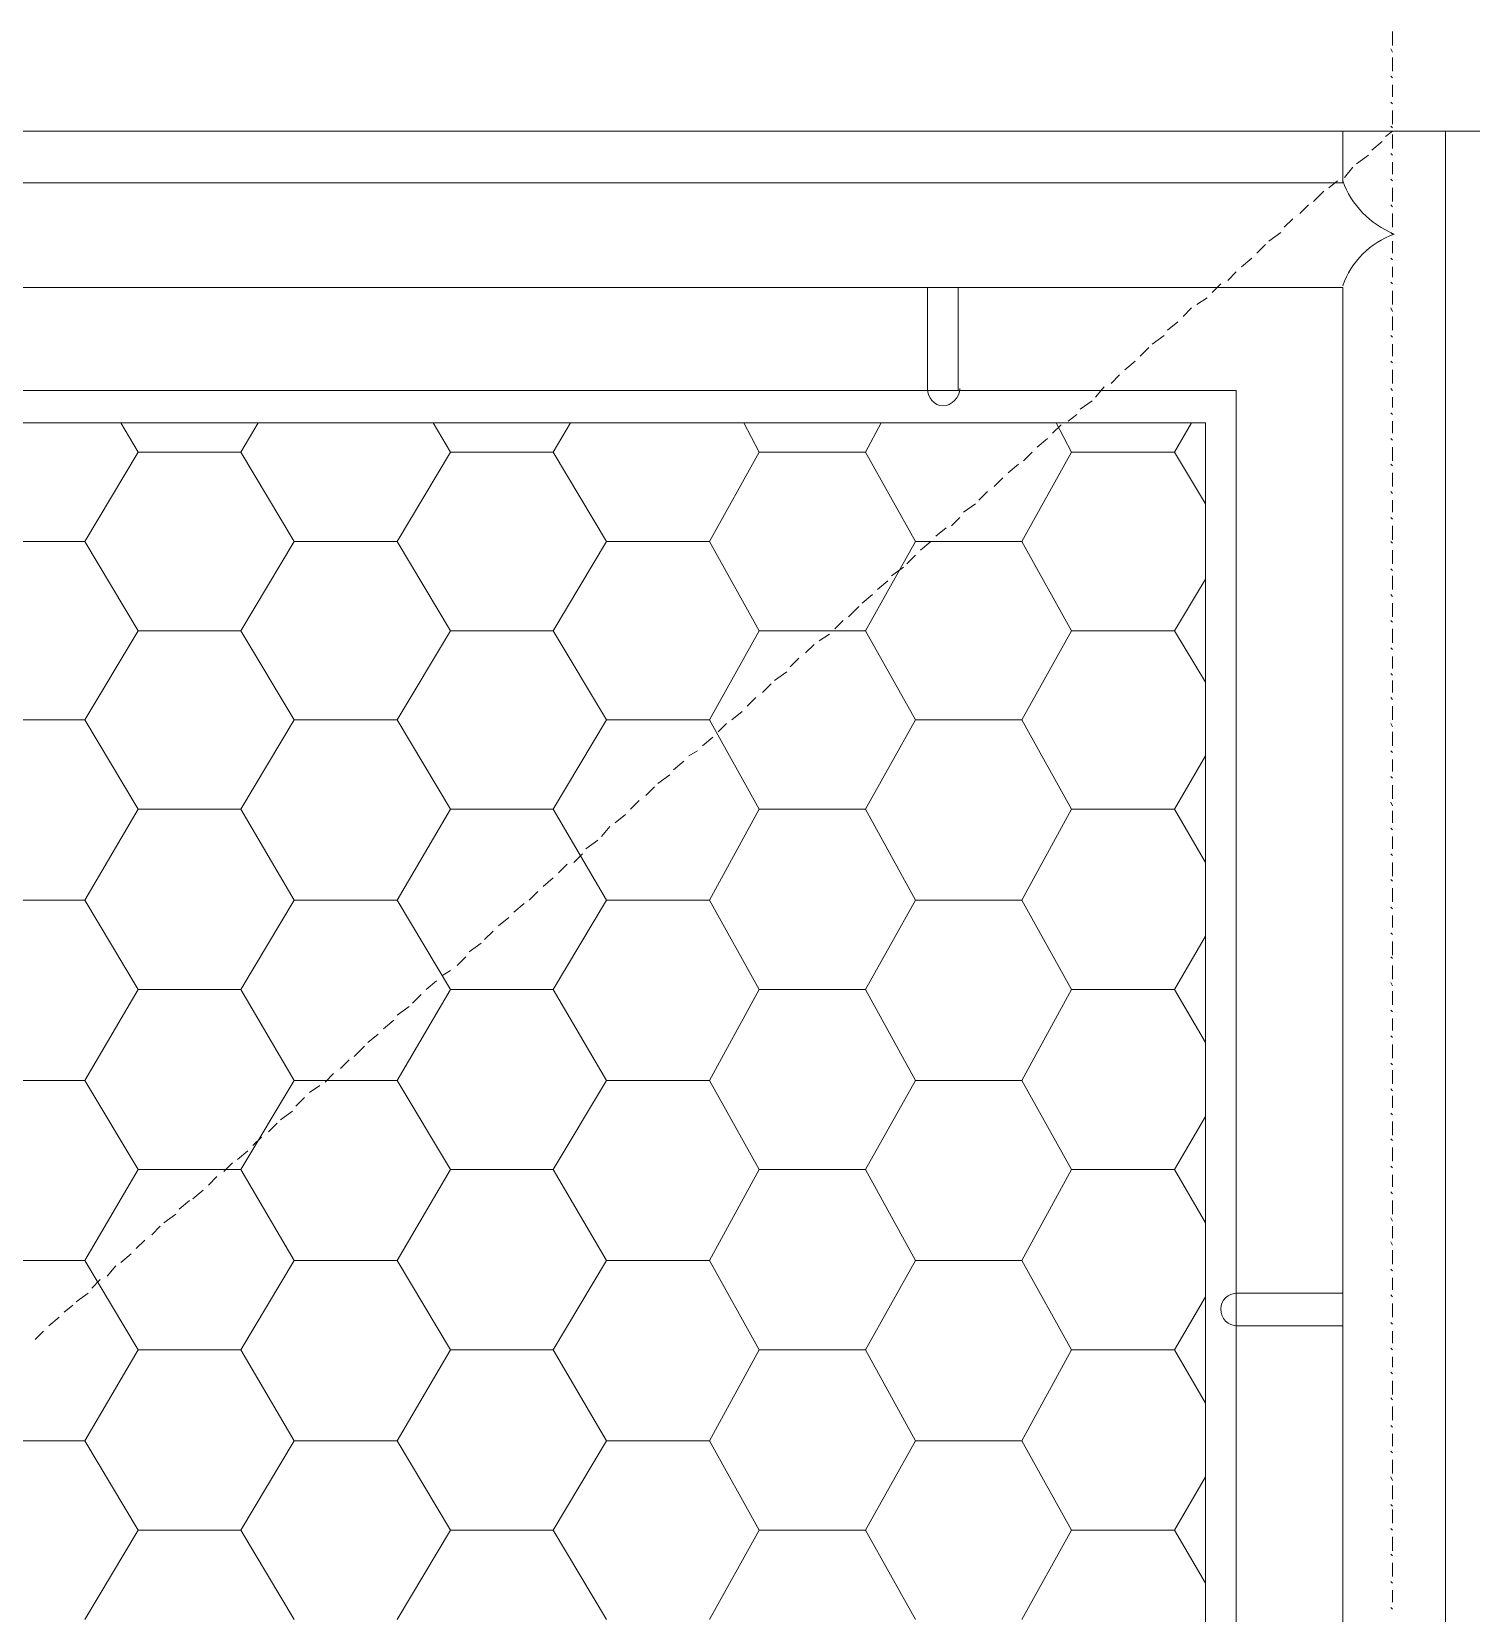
# Model space of a CAD drawing. Header units: millimetres. Extents: x 2928 to 3112, y 1220 to 1280.
# Drawn here: x 3056.762 to 3058.15, y 1266.627 to 1268.151 of the extents above; entities that cross this region are included whole.
import ezdxf

# ---------------------------------------------------------------- set-up
doc = ezdxf.new("R2010")
doc.units = ezdxf.units.MM

msp = doc.modelspace()

# ---------------------------------------------------------------- linework, layer by layer
at = {"color": 252, "linetype": 'Continuous', "lineweight": 13, "true_color": 0x989898}
for points in [[(3058.07383, 1268.13813), (3058.07383, 1268.15136), (3058.07383, 1268.15136)], [(3058.07383, 1268.13151), (3058.07218, 1268.13482), (3058.07218, 1268.13482)], [(3058.07383, 1268.11332), (3058.07383, 1268.12655), (3058.07383, 1268.12655)], [(3058.07383, 1268.1067), (3058.07218, 1268.10836), (3058.07218, 1268.10836)], [(3058.07383, 1268.08851), (3058.07383, 1268.10009), (3058.07383, 1268.10009)], [(3058.07383, 1268.08189), (3058.07218, 1268.08355), (3058.07218, 1268.08355)], [(3058.07383, 1268.06205), (3058.07383, 1268.07528), (3058.07383, 1268.07528)], [(3058.07383, 1268.05874), (3058.07218, 1268.06039), (3058.07218, 1268.06039)], [(3058.07383, 1268.03889), (3058.07383, 1268.05212), (3058.07383, 1268.05212)], [(3058.07383, 1268.03227), (3058.07218, 1268.03393), (3058.07218, 1268.03393)], [(3058.07383, 1268.01408), (3058.07383, 1268.02566), (3058.07383, 1268.02566)], [(3058.07383, 1268.00746), (3058.07218, 1268.00912), (3058.07218, 1268.00912)], [(3058.07383, 1267.98762), (3058.07383, 1268.00085), (3058.07383, 1268.00085)], [(3058.07383, 1267.98265), (3058.07218, 1267.98431), (3058.07218, 1267.98431)], [(3058.07383, 1267.96281), (3058.07383, 1267.97604), (3058.07383, 1267.97604)], [(3058.07383, 1267.95619), (3058.07218, 1267.95784), (3058.07218, 1267.95784)], [(3058.07383, 1267.938), (3058.07383, 1267.94957), (3058.07383, 1267.94957)], [(3058.07383, 1267.93138), (3058.07218, 1267.93303), (3058.07218, 1267.93303)], [(3058.07383, 1267.91484), (3058.07383, 1267.92476), (3058.07383, 1267.92476)], [(3058.07383, 1267.90822), (3058.07218, 1267.90988), (3058.07218, 1267.90988)], [(3058.07383, 1267.88838), (3058.07383, 1267.90161), (3058.07383, 1267.90161)], [(3058.07383, 1267.88176), (3058.07218, 1267.88507), (3058.07218, 1267.88507)], [(3058.07383, 1267.86357), (3058.07383, 1267.8768), (3058.07383, 1267.8768)], [(3058.07383, 1267.85695), (3058.07218, 1267.85861), (3058.07218, 1267.85861)], [(3058.07383, 1267.83876), (3058.07383, 1267.85034), (3058.07383, 1267.85034)], [(3058.07383, 1267.83214), (3058.07218, 1267.8338), (3058.07218, 1267.8338)], [(3058.07383, 1267.81229), (3058.07383, 1267.82553), (3058.07383, 1267.82553)], [(3058.07383, 1267.80568), (3058.07218, 1267.80733), (3058.07218, 1267.80733)], [(3058.07383, 1267.78914), (3058.07383, 1267.79906), (3058.07383, 1267.79906)], [(3058.07383, 1267.78252), (3058.07218, 1267.78418), (3058.07218, 1267.78418)], [(3058.07383, 1267.76433), (3058.07383, 1267.77591), (3058.07383, 1267.77591)], [(3058.07383, 1267.75771), (3058.07218, 1267.75937), (3058.07218, 1267.75937)], [(3058.07383, 1267.73786), (3058.07383, 1267.7511), (3058.07383, 1267.7511)], [(3058.07383, 1267.7329), (3058.07218, 1267.73456), (3058.07218, 1267.73456)], [(3058.07383, 1267.71305), (3058.07383, 1267.72629), (3058.07383, 1267.72629)], [(3058.07383, 1267.70644), (3058.07218, 1267.70809), (3058.07218, 1267.70809)], [(3058.07383, 1267.68824), (3058.07383, 1267.69982), (3058.07383, 1267.69982)], [(3058.07383, 1267.68163), (3058.07218, 1267.68328), (3058.07218, 1267.68328)], [(3058.07383, 1267.66178), (3058.07383, 1267.67501), (3058.07383, 1267.67501)], [(3058.07383, 1267.65847), (3058.07218, 1267.66013), (3058.07218, 1267.66013)], [(3058.07383, 1267.63862), (3058.07383, 1267.65186), (3058.07383, 1267.65186)], [(3058.07383, 1267.63201), (3058.07218, 1267.63366), (3058.07218, 1267.63366)], [(3058.07383, 1267.61381), (3058.07383, 1267.62705), (3058.07383, 1267.62705)], [(3058.07383, 1267.6072), (3058.07218, 1267.60885), (3058.07218, 1267.60885)], [(3058.07383, 1267.58735), (3058.07383, 1267.60058), (3058.07383, 1267.60058)], [(3058.07383, 1267.58239), (3058.07218, 1267.58404), (3058.07218, 1267.58404)], [(3058.07383, 1267.56254), (3058.07383, 1267.57577), (3058.07383, 1267.57577)], [(3058.07383, 1267.55593), (3058.07218, 1267.55758), (3058.07218, 1267.55758)], [(3058.07383, 1267.53773), (3058.07383, 1267.54931), (3058.07383, 1267.54931)], [(3058.07383, 1267.53112), (3058.07218, 1267.53277), (3058.07218, 1267.53277)], [(3058.07383, 1267.51458), (3058.07383, 1267.52615), (3058.07383, 1267.52615)], [(3058.07383, 1267.50796), (3058.07218, 1267.50961), (3058.07218, 1267.50961)], [(3058.07383, 1267.48811), (3058.07383, 1267.50134), (3058.07383, 1267.50134)], [(3058.07383, 1267.4815), (3058.07218, 1267.4848), (3058.07218, 1267.4848)], [(3058.07383, 1267.4633), (3058.07383, 1267.47653), (3058.07383, 1267.47653)], [(3058.07383, 1267.45669), (3058.07218, 1267.45834), (3058.07218, 1267.45834)], [(3058.07383, 1267.43849), (3058.07383, 1267.45007), (3058.07383, 1267.45007)], [(3058.07383, 1267.43188), (3058.07218, 1267.43353), (3058.07218, 1267.43353)], [(3058.07383, 1267.41203), (3058.07383, 1267.42526), (3058.07383, 1267.42526)], [(3058.07383, 1267.40541), (3058.07218, 1267.40872), (3058.07218, 1267.40872)], [(3058.07383, 1267.38887), (3058.07383, 1267.40045), (3058.07383, 1267.40045)], [(3058.07383, 1267.38226), (3058.07218, 1267.38391), (3058.07218, 1267.38391)], [(3058.07383, 1267.36406), (3058.07383, 1267.37564), (3058.07383, 1267.37564)], [(3058.07383, 1267.35745), (3058.07218, 1267.3591), (3058.07218, 1267.3591)], [(3058.07383, 1267.3376), (3058.07383, 1267.35083), (3058.07383, 1267.35083)], [(3058.07383, 1267.33264), (3058.07218, 1267.33429), (3058.07218, 1267.33429)], [(3058.07383, 1267.31279), (3058.07383, 1267.32602), (3058.07383, 1267.32602)], [(3058.07383, 1267.30617), (3058.07218, 1267.30783), (3058.07218, 1267.30783)], [(3058.07383, 1267.28798), (3058.07383, 1267.29956), (3058.07383, 1267.29956)], [(3058.07383, 1267.28136), (3058.07218, 1267.28302), (3058.07218, 1267.28302)], [(3058.07383, 1267.26152), (3058.07383, 1267.27475), (3058.07383, 1267.27475)], [(3058.07383, 1267.25821), (3058.07218, 1267.25986), (3058.07218, 1267.25986)], [(3058.07383, 1267.23836), (3058.07383, 1267.25159), (3058.07383, 1267.25159)], [(3058.07383, 1267.23174), (3058.07218, 1267.23505), (3058.07218, 1267.23505)], [(3058.07383, 1267.21355), (3058.07383, 1267.22678), (3058.07383, 1267.22678)], [(3058.07383, 1267.20693), (3058.07218, 1267.20859), (3058.07218, 1267.20859)], [(3058.07383, 1267.18874), (3058.07383, 1267.20032), (3058.07383, 1267.20032)], [(3058.07383, 1267.18212), (3058.07218, 1267.18378), (3058.07218, 1267.18378)], [(3058.07383, 1267.16228), (3058.07383, 1267.17551), (3058.07383, 1267.17551)], [(3058.07383, 1267.15566), (3058.07218, 1267.15731), (3058.07218, 1267.15731)], [(3058.07383, 1267.13747), (3058.07383, 1267.1507), (3058.07383, 1267.1507)], [(3058.07383, 1267.13085), (3058.07218, 1267.1325), (3058.07218, 1267.1325)], [(3058.07383, 1267.11431), (3058.07383, 1267.12589), (3058.07383, 1267.12589)], [(3058.07383, 1267.10769), (3058.07218, 1267.10935), (3058.07218, 1267.10935)], [(3058.07383, 1267.08785), (3058.07383, 1267.10108), (3058.07383, 1267.10108)], [(3058.07383, 1267.08288), (3058.07218, 1267.08454), (3058.07218, 1267.08454)], [(3058.07383, 1267.06304), (3058.07383, 1267.07627), (3058.07383, 1267.07627)], [(3058.07383, 1267.05642), (3058.07218, 1267.05807), (3058.07218, 1267.05807)], [(3058.07383, 1267.03823), (3058.07383, 1267.0498), (3058.07383, 1267.0498)], [(3058.07383, 1267.03161), (3058.07218, 1267.03327), (3058.07218, 1267.03327)], [(3058.07383, 1267.01176), (3058.07383, 1267.025), (3058.07383, 1267.025)], [(3058.07383, 1267.00515), (3058.07218, 1267.00846), (3058.07218, 1267.00846)], [(3058.07383, 1266.98861), (3058.07383, 1267.00019), (3058.07383, 1267.00019)], [(3058.07383, 1266.98199), (3058.07218, 1266.9853), (3058.07218, 1266.9853)], [(3058.07383, 1266.9638), (3058.07383, 1266.97703), (3058.07383, 1266.97703)], [(3058.07383, 1266.95718), (3058.07218, 1266.95884), (3058.07218, 1266.95884)], [(3058.07383, 1266.93899), (3058.07383, 1266.95057), (3058.07383, 1266.95057)], [(3058.07383, 1266.93237), (3058.07218, 1266.93403), (3058.07218, 1266.93403)], [(3058.07383, 1266.91252), (3058.07383, 1266.92576), (3058.07383, 1266.92576)], [(3058.07383, 1266.90591), (3058.07218, 1266.90756), (3058.07218, 1266.90756)], [(3058.07383, 1266.88771), (3058.07383, 1266.89929), (3058.07383, 1266.89929)], [(3058.07383, 1266.8811), (3058.07218, 1266.88275), (3058.07218, 1266.88275)], [(3058.07383, 1266.86456), (3058.07383, 1266.87448), (3058.07383, 1266.87448)], [(3058.07383, 1266.85794), (3058.07218, 1266.8596), (3058.07218, 1266.8596)], [(3058.07383, 1266.83809), (3058.07383, 1266.85133), (3058.07383, 1266.85133)], [(3058.07383, 1266.83313), (3058.07218, 1266.83479), (3058.07218, 1266.83479)], [(3058.07383, 1266.81328), (3058.07383, 1266.82652), (3058.07383, 1266.82652)], [(3058.07383, 1266.80667), (3058.07218, 1266.80832), (3058.07218, 1266.80832)], [(3058.07383, 1266.78847), (3058.07383, 1266.80005), (3058.07383, 1266.80005)], [(3058.07383, 1266.78186), (3058.07218, 1266.78351), (3058.07218, 1266.78351)], [(3058.07383, 1266.76201), (3058.07383, 1266.77524), (3058.07383, 1266.77524)], [(3058.07383, 1266.75539), (3058.07218, 1266.7587), (3058.07218, 1266.7587)], [(3058.07383, 1266.7372), (3058.07383, 1266.75043), (3058.07383, 1266.75043)], [(3058.07383, 1266.73059), (3058.07218, 1266.73224), (3058.07218, 1266.73224)], [(3058.07383, 1266.71405), (3058.07383, 1266.72728), (3058.07383, 1266.72728)], [(3058.07383, 1266.70743), (3058.07218, 1266.70908), (3058.07218, 1266.70908)], [(3058.07383, 1266.68758), (3058.07383, 1266.70081), (3058.07383, 1266.70081)], [(3058.07383, 1266.68262), (3058.07218, 1266.68427), (3058.07218, 1266.68427)], [(3058.07383, 1266.66277), (3058.07383, 1266.676), (3058.07383, 1266.676)], [(3058.07383, 1266.65616), (3058.07218, 1266.65781), (3058.07218, 1266.65781)], [(3058.07383, 1266.63796), (3058.07383, 1266.64954), (3058.07383, 1266.64954)], [(3058.07383, 1266.63135), (3058.07218, 1266.633), (3058.07218, 1266.633)]]:
    msp.add_lwpolyline(points, dxfattribs=at)
at = {"color": 7, "linetype": 'Continuous', "lineweight": 5, "true_color": 0x000007}
for points in [[(3058.27562, 1268.05543), (3052.47342, 1268.05543), (3052.47342, 1268.05543)], [(3058.02586, 1268.00581), (3058.02586, 1268.05543), (3058.02586, 1268.05543)], [(3058.07383, 1268.05543), (3058.06721, 1268.05047), (3058.06721, 1268.05047)], [(3058.1251, 1263.23902), (3058.1251, 1268.05543), (3058.1251, 1268.05543)], [(3058.05067, 1268.03227), (3058.0391, 1268.024), (3058.0391, 1268.024)], [(3058.06391, 1268.04551), (3058.05398, 1268.03724), (3058.05398, 1268.03724)], [(3058.03579, 1268.0207), (3058.02752, 1268.01077), (3058.02752, 1268.01077)], [(3058.02586, 1268.00581), (3055.39271, 1268.00581), (3055.39271, 1268.00581)], [(3058.0209, 1268.00746), (3058.01263, 1268.00085), (3058.01263, 1268.00085)], [(3058.00767, 1267.99754), (3057.99775, 1267.98762), (3057.99775, 1267.98762)], [(3057.99278, 1267.98431), (3057.98451, 1267.97604), (3057.98451, 1267.97604)], [(3057.96632, 1267.95784), (3057.95474, 1267.94957), (3057.95474, 1267.94957)], [(3057.9779, 1267.97108), (3057.96963, 1267.96281), (3057.96963, 1267.96281)], [(3057.95143, 1267.94627), (3057.94316, 1267.938), (3057.94316, 1267.938)], [(3057.9382, 1267.93303), (3057.92828, 1267.92476), (3057.92828, 1267.92476)], [(3057.92332, 1267.9198), (3057.91505, 1267.91153), (3057.91505, 1267.91153)], [(3058.02586, 1267.90492), (3055.49361, 1267.90492), (3055.49361, 1267.90492)], [(3057.6256, 1267.80568), (3057.6256, 1267.90492), (3057.65537, 1267.90492)], [(3057.65537, 1267.90492), (3057.65537, 1267.80568), (3057.65537, 1267.80568)], [(3057.8952, 1267.89499), (3057.88527, 1267.88838), (3057.88527, 1267.88838)], [(3057.90843, 1267.90822), (3057.90016, 1267.89995), (3057.90016, 1267.89995)], [(3058.02586, 1265.20395), (3058.02586, 1267.90492), (3058.02586, 1267.90492)], [(3057.88031, 1267.88507), (3057.87204, 1267.8768), (3057.87204, 1267.8768)], [(3057.86708, 1267.87184), (3057.85716, 1267.86357), (3057.85716, 1267.86357)], [(3057.85385, 1267.85861), (3057.84227, 1267.85034), (3057.84227, 1267.85034)], [(3057.83896, 1267.84703), (3057.83069, 1267.83876), (3057.83069, 1267.83876)], [(3057.81085, 1267.82056), (3057.80258, 1267.81229), (3057.80258, 1267.81229)], [(3057.82573, 1267.8338), (3057.81581, 1267.82553), (3057.81581, 1267.82553)], [(3057.79596, 1267.80899), (3057.78769, 1267.79906), (3057.78769, 1267.79906)], [(3057.78438, 1267.79575), (3057.7728, 1267.78748), (3057.7728, 1267.78748)], [(3057.7695, 1267.78252), (3057.76123, 1267.77591), (3057.76123, 1267.77591)], [(3057.74138, 1267.75937), (3057.73145, 1267.7511), (3057.73145, 1267.7511)], [(3057.75461, 1267.7726), (3057.74634, 1267.76433), (3057.74634, 1267.76433)], [(3057.72649, 1267.74613), (3057.71822, 1267.73786), (3057.71822, 1267.73786)], [(3057.71326, 1267.73456), (3057.70334, 1267.72629), (3057.70334, 1267.72629)], [(3057.69837, 1267.72132), (3057.6901, 1267.71305), (3057.6901, 1267.71305)], [(3057.68349, 1267.70809), (3057.67522, 1267.69982), (3057.67522, 1267.69982)], [(3057.65702, 1267.68328), (3057.64875, 1267.67501), (3057.64875, 1267.67501)], [(3057.67191, 1267.69651), (3057.66033, 1267.68824), (3057.66033, 1267.68824)], [(3057.64379, 1267.67336), (3057.63387, 1267.66509), (3057.63387, 1267.66509)], [(3057.62891, 1267.66013), (3057.61898, 1267.65186), (3057.61898, 1267.65186)], [(3057.61402, 1267.64689), (3057.60575, 1267.63862), (3057.60575, 1267.63862)], [(3057.58756, 1267.62208), (3057.57763, 1267.61381), (3057.57763, 1267.61381)], [(3057.60244, 1267.63532), (3057.59086, 1267.62705), (3057.59086, 1267.62705)], [(3057.57267, 1267.60885), (3057.56275, 1267.60058), (3057.56275, 1267.60058)], [(3057.55944, 1267.59728), (3057.54952, 1267.58735), (3057.54952, 1267.58735)], [(3057.54455, 1267.58404), (3057.53628, 1267.57577), (3057.53628, 1267.57577)], [(3057.51644, 1267.56089), (3057.50817, 1267.55262), (3057.50817, 1267.55262)], [(3057.53132, 1267.57081), (3057.5214, 1267.5642), (3057.5214, 1267.5642)], [(3057.50155, 1267.54766), (3057.49328, 1267.53939), (3057.49328, 1267.53939)], [(3057.48997, 1267.53442), (3057.47839, 1267.52615), (3057.47839, 1267.52615)], [(3057.47509, 1267.52285), (3057.46682, 1267.51458), (3057.46682, 1267.51458)], [(3057.4602, 1267.50961), (3057.45193, 1267.50134), (3057.45193, 1267.50134)], [(3057.43208, 1267.4848), (3057.42381, 1267.47653), (3057.42381, 1267.47653)], [(3057.44697, 1267.49638), (3057.43704, 1267.48811), (3057.43704, 1267.48811)], [(3057.41885, 1267.47157), (3057.40893, 1267.4633), (3057.40893, 1267.4633)], [(3057.40396, 1267.45834), (3057.39569, 1267.45338), (3057.39569, 1267.45338)], [(3057.39073, 1267.44842), (3057.38081, 1267.44015), (3057.38081, 1267.44015)], [(3057.36261, 1267.42361), (3057.35434, 1267.41534), (3057.35434, 1267.41534)], [(3057.3775, 1267.43518), (3057.36592, 1267.42691), (3057.36592, 1267.42691)], [(3057.34773, 1267.41037), (3057.33946, 1267.4021), (3057.33946, 1267.4021)], [(3057.3345, 1267.39714), (3057.32457, 1267.38887), (3057.32457, 1267.38887)], [(3057.31961, 1267.38556), (3057.31134, 1267.37564), (3057.31134, 1267.37564)], [(3057.30803, 1267.37233), (3057.29646, 1267.36406), (3057.29646, 1267.36406)], [(3057.27826, 1267.34918), (3057.26999, 1267.34091), (3057.26999, 1267.34091)], [(3057.29315, 1267.3591), (3057.28488, 1267.35083), (3057.28488, 1267.35083)], [(3057.26503, 1267.33594), (3057.25511, 1267.32767), (3057.25511, 1267.32767)], [(3057.25014, 1267.32271), (3057.24187, 1267.31444), (3057.24187, 1267.31444)], [(3057.23691, 1267.31114), (3057.22699, 1267.30287), (3057.22699, 1267.30287)], [(3057.22203, 1267.2979), (3057.2121, 1267.28963), (3057.2121, 1267.28963)], [(3057.19556, 1267.27309), (3057.18398, 1267.26482), (3057.18398, 1267.26482)], [(3057.20714, 1267.28467), (3057.19887, 1267.2764), (3057.19887, 1267.2764)], [(3057.18068, 1267.25986), (3057.17241, 1267.25159), (3057.17241, 1267.25159)], [(3057.16579, 1267.24663), (3057.15752, 1267.24167), (3057.15752, 1267.24167)], [(3057.15256, 1267.23671), (3057.14263, 1267.22844), (3057.14263, 1267.22844)], [(3057.12609, 1267.2119), (3057.11452, 1267.20363), (3057.11452, 1267.20363)], [(3057.13767, 1267.22347), (3057.1294, 1267.2152), (3057.1294, 1267.2152)], [(3057.11121, 1267.19866), (3057.10128, 1267.19039), (3057.10128, 1267.19039)], [(3057.09632, 1267.18543), (3057.0864, 1267.17716), (3057.0864, 1267.17716)], [(3057.08309, 1267.17385), (3057.07317, 1267.16393), (3057.07317, 1267.16393)], [(3057.0682, 1267.16062), (3057.05993, 1267.15235), (3057.05993, 1267.15235)], [(3057.04009, 1267.13581), (3057.03016, 1267.1292), (3057.03016, 1267.1292)], [(3057.05332, 1267.14739), (3057.04505, 1267.13912), (3057.04505, 1267.13912)], [(3057.0252, 1267.12423), (3057.01693, 1267.11596), (3057.01693, 1267.11596)], [(3057.01362, 1267.111), (3057.00205, 1267.10273), (3057.00205, 1267.10273)], [(3056.99874, 1267.09942), (3056.99047, 1267.09115), (3056.99047, 1267.09115)], [(3056.97062, 1267.07296), (3056.9607, 1267.06469), (3056.9607, 1267.06469)], [(3056.98385, 1267.08619), (3056.97558, 1267.07792), (3056.97558, 1267.07792)], [(3056.95573, 1267.06138), (3056.94746, 1267.05311), (3056.94746, 1267.05311)], [(3056.94085, 1267.04815), (3056.93258, 1267.03988), (3056.93258, 1267.03988)], [(3056.92762, 1267.03492), (3056.91769, 1267.02665), (3056.91769, 1267.02665)], [(3056.90115, 1267.01176), (3056.88957, 1267.00349), (3056.88957, 1267.00349)], [(3056.91438, 1267.025), (3056.90446, 1267.01673), (3056.90446, 1267.01673)], [(3056.88627, 1267.00019), (3056.878, 1266.99192), (3056.878, 1266.99192)], [(3056.87138, 1266.98695), (3056.86311, 1266.97868), (3056.86311, 1266.97868)], [(3056.85815, 1266.97372), (3056.84822, 1266.96545), (3056.84822, 1266.96545)], [(3056.84326, 1266.96214), (3056.83499, 1266.95222), (3056.83499, 1266.95222)], [(3056.8168, 1266.93568), (3056.80522, 1266.92741), (3056.80522, 1266.92741)], [(3056.82838, 1266.94891), (3056.82011, 1266.94064), (3056.82011, 1266.94064)], [(3058.02586, 1266.93568), (3057.92332, 1266.93568), (3057.92332, 1266.93568)], [(3057.92332, 1266.90425), (3058.02586, 1266.90425), (3058.02586, 1266.93568)], [(3056.80191, 1266.9241), (3056.79364, 1266.91749), (3056.79364, 1266.91749)], [(3056.78868, 1266.91252), (3056.77876, 1266.90425), (3056.77876, 1266.90425)], [(3056.77379, 1266.89929), (3056.76552, 1266.89102), (3056.76552, 1266.89102)]]:
    msp.add_lwpolyline(points, dxfattribs=at)
for points in [[(3057.92332, 1267.80568), (3055.5945, 1267.80568), (3055.5945, 1265.30319), (3057.92332, 1265.30319)], [(3055.62427, 1265.33627), (3057.89354, 1265.33627), (3057.89354, 1267.77425), (3055.62427, 1267.77425)]]:
    msp.add_lwpolyline(points, close=True, dxfattribs=at)
at = {"color": 9, "linetype": 'Continuous', "lineweight": 13, "true_color": 0xbababa}
for points in [[(3056.86476, 1267.74613), (3056.84822, 1267.77425), (3056.84822, 1267.77425)], [(3056.964, 1267.74613), (3056.98054, 1267.77425), (3056.98054, 1267.77425)], [(3057.16579, 1267.74613), (3057.14925, 1267.77425), (3057.14925, 1267.77425)], [(3057.26503, 1267.74613), (3057.28157, 1267.77425), (3057.28157, 1267.77425)], [(3057.46351, 1267.74613), (3057.44862, 1267.77425), (3057.44862, 1267.77425)], [(3057.56606, 1267.74613), (3057.58094, 1267.77425), (3057.58094, 1267.77425)], [(3057.76453, 1267.74613), (3057.74965, 1267.77425), (3057.74965, 1267.77425)], [(3057.86377, 1267.74613), (3057.88031, 1267.77425), (3057.88031, 1267.77425)], [(3056.81349, 1267.66013), (3056.86476, 1267.74613), (3056.86476, 1267.74613)], [(3056.86476, 1267.74613), (3056.964, 1267.74613), (3056.964, 1267.74613)], [(3057.01528, 1267.66013), (3056.964, 1267.74613), (3056.964, 1267.74613)], [(3057.11452, 1267.66013), (3057.16579, 1267.74613), (3057.16579, 1267.74613)], [(3057.16579, 1267.74613), (3057.26503, 1267.74613), (3057.26503, 1267.74613)], [(3057.3163, 1267.66013), (3057.26503, 1267.74613), (3057.26503, 1267.74613)], [(3057.41554, 1267.66013), (3057.46351, 1267.74613), (3057.46351, 1267.74613)], [(3057.46351, 1267.74613), (3057.56606, 1267.74613), (3057.56606, 1267.74613)], [(3057.61402, 1267.66013), (3057.56606, 1267.74613), (3057.56606, 1267.74613)], [(3057.71657, 1267.66013), (3057.76453, 1267.74613), (3057.76453, 1267.74613)], [(3057.76453, 1267.74613), (3057.86377, 1267.74613), (3057.86377, 1267.74613)], [(3057.89354, 1267.69651), (3057.86377, 1267.74613), (3057.86377, 1267.74613)], [(3056.71425, 1267.66013), (3056.81349, 1267.66013), (3056.81349, 1267.66013)], [(3056.86476, 1267.57412), (3056.81349, 1267.66013), (3056.81349, 1267.66013)], [(3056.964, 1267.57412), (3057.01528, 1267.66013), (3057.01528, 1267.66013)], [(3057.01528, 1267.66013), (3057.11452, 1267.66013), (3057.11452, 1267.66013)], [(3057.16579, 1267.57412), (3057.11452, 1267.66013), (3057.11452, 1267.66013)], [(3057.26503, 1267.57412), (3057.3163, 1267.66013), (3057.3163, 1267.66013)], [(3057.3163, 1267.66013), (3057.41554, 1267.66013), (3057.41554, 1267.66013)], [(3057.46351, 1267.57412), (3057.41554, 1267.66013), (3057.41554, 1267.66013)], [(3057.56606, 1267.57412), (3057.61402, 1267.66013), (3057.61402, 1267.66013)], [(3057.61402, 1267.66013), (3057.71657, 1267.66013), (3057.71657, 1267.66013)], [(3057.76453, 1267.57412), (3057.71657, 1267.66013), (3057.71657, 1267.66013)], [(3057.86377, 1267.57412), (3057.89354, 1267.62374), (3057.89354, 1267.62374)], [(3056.81349, 1267.48811), (3056.86476, 1267.57412), (3056.86476, 1267.57412)], [(3056.86476, 1267.57412), (3056.964, 1267.57412), (3056.964, 1267.57412)], [(3057.01528, 1267.48811), (3056.964, 1267.57412), (3056.964, 1267.57412)], [(3057.11452, 1267.48811), (3057.16579, 1267.57412), (3057.16579, 1267.57412)], [(3057.16579, 1267.57412), (3057.26503, 1267.57412), (3057.26503, 1267.57412)], [(3057.3163, 1267.48811), (3057.26503, 1267.57412), (3057.26503, 1267.57412)], [(3057.41554, 1267.48811), (3057.46351, 1267.57412), (3057.46351, 1267.57412)], [(3057.46351, 1267.57412), (3057.56606, 1267.57412), (3057.56606, 1267.57412)], [(3057.61402, 1267.48811), (3057.56606, 1267.57412), (3057.56606, 1267.57412)], [(3057.71657, 1267.48811), (3057.76453, 1267.57412), (3057.76453, 1267.57412)], [(3057.76453, 1267.57412), (3057.86377, 1267.57412), (3057.86377, 1267.57412)], [(3057.89354, 1267.5245), (3057.86377, 1267.57412), (3057.86377, 1267.57412)], [(3056.71425, 1267.48811), (3056.81349, 1267.48811), (3056.81349, 1267.48811)], [(3056.86476, 1267.4021), (3056.81349, 1267.48811), (3056.81349, 1267.48811)], [(3056.964, 1267.4021), (3057.01528, 1267.48811), (3057.01528, 1267.48811)], [(3057.01528, 1267.48811), (3057.11452, 1267.48811), (3057.11452, 1267.48811)], [(3057.16579, 1267.4021), (3057.11452, 1267.48811), (3057.11452, 1267.48811)], [(3057.26503, 1267.4021), (3057.3163, 1267.48811), (3057.3163, 1267.48811)], [(3057.3163, 1267.48811), (3057.41554, 1267.48811), (3057.41554, 1267.48811)], [(3057.46351, 1267.4021), (3057.41554, 1267.48811), (3057.41554, 1267.48811)], [(3057.56606, 1267.4021), (3057.61402, 1267.48811), (3057.61402, 1267.48811)], [(3057.61402, 1267.48811), (3057.71657, 1267.48811), (3057.71657, 1267.48811)], [(3057.76453, 1267.4021), (3057.71657, 1267.48811), (3057.71657, 1267.48811)], [(3057.86377, 1267.4021), (3057.89354, 1267.45338), (3057.89354, 1267.45338)], [(3056.81349, 1267.31444), (3056.86476, 1267.4021), (3056.86476, 1267.4021)], [(3056.86476, 1267.4021), (3056.964, 1267.4021), (3056.964, 1267.4021)], [(3057.01528, 1267.31444), (3056.964, 1267.4021), (3056.964, 1267.4021)], [(3057.11452, 1267.31444), (3057.16579, 1267.4021), (3057.16579, 1267.4021)], [(3057.16579, 1267.4021), (3057.26503, 1267.4021), (3057.26503, 1267.4021)], [(3057.3163, 1267.31444), (3057.26503, 1267.4021), (3057.26503, 1267.4021)], [(3057.41554, 1267.31444), (3057.46351, 1267.4021), (3057.46351, 1267.4021)], [(3057.46351, 1267.4021), (3057.56606, 1267.4021), (3057.56606, 1267.4021)], [(3057.61402, 1267.31444), (3057.56606, 1267.4021), (3057.56606, 1267.4021)], [(3057.71657, 1267.31444), (3057.76453, 1267.4021), (3057.76453, 1267.4021)], [(3057.76453, 1267.4021), (3057.86377, 1267.4021), (3057.86377, 1267.4021)], [(3057.89354, 1267.35083), (3057.86377, 1267.4021), (3057.86377, 1267.4021)], [(3056.71425, 1267.31444), (3056.81349, 1267.31444), (3056.81349, 1267.31444)], [(3056.86476, 1267.22844), (3056.81349, 1267.31444), (3056.81349, 1267.31444)], [(3056.964, 1267.22844), (3057.01528, 1267.31444), (3057.01528, 1267.31444)], [(3057.01528, 1267.31444), (3057.11452, 1267.31444), (3057.11452, 1267.31444)], [(3057.16579, 1267.22844), (3057.11452, 1267.31444), (3057.11452, 1267.31444)], [(3057.26503, 1267.22844), (3057.3163, 1267.31444), (3057.3163, 1267.31444)], [(3057.3163, 1267.31444), (3057.41554, 1267.31444), (3057.41554, 1267.31444)], [(3057.46351, 1267.22844), (3057.41554, 1267.31444), (3057.41554, 1267.31444)], [(3057.56606, 1267.22844), (3057.61402, 1267.31444), (3057.61402, 1267.31444)], [(3057.61402, 1267.31444), (3057.71657, 1267.31444), (3057.71657, 1267.31444)], [(3057.76453, 1267.22844), (3057.71657, 1267.31444), (3057.71657, 1267.31444)], [(3057.86377, 1267.22844), (3057.89354, 1267.27971), (3057.89354, 1267.27971)], [(3056.81349, 1267.14077), (3056.86476, 1267.22844), (3056.86476, 1267.22844)], [(3056.86476, 1267.22844), (3056.964, 1267.22844), (3056.964, 1267.22844)], [(3057.01528, 1267.14077), (3056.964, 1267.22844), (3056.964, 1267.22844)], [(3057.11452, 1267.14077), (3057.16579, 1267.22844), (3057.16579, 1267.22844)], [(3057.16579, 1267.22844), (3057.26503, 1267.22844), (3057.26503, 1267.22844)], [(3057.3163, 1267.14077), (3057.26503, 1267.22844), (3057.26503, 1267.22844)], [(3057.41554, 1267.14077), (3057.46351, 1267.22844), (3057.46351, 1267.22844)], [(3057.46351, 1267.22844), (3057.56606, 1267.22844), (3057.56606, 1267.22844)], [(3057.61402, 1267.14077), (3057.56606, 1267.22844), (3057.56606, 1267.22844)], [(3057.71657, 1267.14077), (3057.76453, 1267.22844), (3057.76453, 1267.22844)], [(3057.76453, 1267.22844), (3057.86377, 1267.22844), (3057.86377, 1267.22844)], [(3057.89354, 1267.17716), (3057.86377, 1267.22844), (3057.86377, 1267.22844)], [(3056.71425, 1267.14077), (3056.81349, 1267.14077), (3056.81349, 1267.14077)], [(3056.86476, 1267.05477), (3056.81349, 1267.14077), (3056.81349, 1267.14077)], [(3056.964, 1267.05477), (3057.01528, 1267.14077), (3057.01528, 1267.14077)], [(3057.01528, 1267.14077), (3057.11452, 1267.14077), (3057.11452, 1267.14077)], [(3057.16579, 1267.05477), (3057.11452, 1267.14077), (3057.11452, 1267.14077)], [(3057.26503, 1267.05477), (3057.3163, 1267.14077), (3057.3163, 1267.14077)], [(3057.3163, 1267.14077), (3057.41554, 1267.14077), (3057.41554, 1267.14077)], [(3057.46351, 1267.05477), (3057.41554, 1267.14077), (3057.41554, 1267.14077)], [(3057.56606, 1267.05477), (3057.61402, 1267.14077), (3057.61402, 1267.14077)], [(3057.61402, 1267.14077), (3057.71657, 1267.14077), (3057.71657, 1267.14077)], [(3057.76453, 1267.05477), (3057.71657, 1267.14077), (3057.71657, 1267.14077)], [(3057.86377, 1267.05477), (3057.89354, 1267.10604), (3057.89354, 1267.10604)], [(3056.81349, 1266.96711), (3056.86476, 1267.05477), (3056.86476, 1267.05477)], [(3056.86476, 1267.05477), (3056.964, 1267.05477), (3056.964, 1267.05477)], [(3057.01528, 1266.96711), (3056.964, 1267.05477), (3056.964, 1267.05477)], [(3057.11452, 1266.96711), (3057.16579, 1267.05477), (3057.16579, 1267.05477)], [(3057.16579, 1267.05477), (3057.26503, 1267.05477), (3057.26503, 1267.05477)], [(3057.3163, 1266.96711), (3057.26503, 1267.05477), (3057.26503, 1267.05477)], [(3057.41554, 1266.96711), (3057.46351, 1267.05477), (3057.46351, 1267.05477)], [(3057.46351, 1267.05477), (3057.56606, 1267.05477), (3057.56606, 1267.05477)], [(3057.61402, 1266.96711), (3057.56606, 1267.05477), (3057.56606, 1267.05477)], [(3057.71657, 1266.96711), (3057.76453, 1267.05477), (3057.76453, 1267.05477)], [(3057.76453, 1267.05477), (3057.86377, 1267.05477), (3057.86377, 1267.05477)], [(3057.89354, 1267.00349), (3057.86377, 1267.05477), (3057.86377, 1267.05477)], [(3056.71425, 1266.96711), (3056.81349, 1266.96711), (3056.81349, 1266.96711)], [(3056.86476, 1266.8811), (3056.81349, 1266.96711), (3056.81349, 1266.96711)], [(3056.964, 1266.8811), (3057.01528, 1266.96711), (3057.01528, 1266.96711)], [(3057.01528, 1266.96711), (3057.11452, 1266.96711), (3057.11452, 1266.96711)], [(3057.16579, 1266.8811), (3057.11452, 1266.96711), (3057.11452, 1266.96711)], [(3057.26503, 1266.8811), (3057.3163, 1266.96711), (3057.3163, 1266.96711)], [(3057.3163, 1266.96711), (3057.41554, 1266.96711), (3057.41554, 1266.96711)], [(3057.46351, 1266.8811), (3057.41554, 1266.96711), (3057.41554, 1266.96711)], [(3057.56606, 1266.8811), (3057.61402, 1266.96711), (3057.61402, 1266.96711)], [(3057.61402, 1266.96711), (3057.71657, 1266.96711), (3057.71657, 1266.96711)], [(3057.76453, 1266.8811), (3057.71657, 1266.96711), (3057.71657, 1266.96711)], [(3057.86377, 1266.8811), (3057.89354, 1266.93237), (3057.89354, 1266.93237)], [(3056.81349, 1266.79344), (3056.86476, 1266.8811), (3056.86476, 1266.8811)], [(3056.86476, 1266.8811), (3056.964, 1266.8811), (3056.964, 1266.8811)], [(3057.01528, 1266.79344), (3056.964, 1266.8811), (3056.964, 1266.8811)], [(3057.11452, 1266.79344), (3057.16579, 1266.8811), (3057.16579, 1266.8811)], [(3057.16579, 1266.8811), (3057.26503, 1266.8811), (3057.26503, 1266.8811)], [(3057.3163, 1266.79344), (3057.26503, 1266.8811), (3057.26503, 1266.8811)], [(3057.41554, 1266.79344), (3057.46351, 1266.8811), (3057.46351, 1266.8811)], [(3057.46351, 1266.8811), (3057.56606, 1266.8811), (3057.56606, 1266.8811)], [(3057.61402, 1266.79344), (3057.56606, 1266.8811), (3057.56606, 1266.8811)], [(3057.71657, 1266.79344), (3057.76453, 1266.8811), (3057.76453, 1266.8811)], [(3057.76453, 1266.8811), (3057.86377, 1266.8811), (3057.86377, 1266.8811)], [(3057.89354, 1266.82982), (3057.86377, 1266.8811), (3057.86377, 1266.8811)], [(3056.71425, 1266.79344), (3056.81349, 1266.79344), (3056.81349, 1266.79344)], [(3056.86476, 1266.70743), (3056.81349, 1266.79344), (3056.81349, 1266.79344)], [(3056.964, 1266.70743), (3057.01528, 1266.79344), (3057.01528, 1266.79344)], [(3057.01528, 1266.79344), (3057.11452, 1266.79344), (3057.11452, 1266.79344)], [(3057.16579, 1266.70743), (3057.11452, 1266.79344), (3057.11452, 1266.79344)], [(3057.26503, 1266.70743), (3057.3163, 1266.79344), (3057.3163, 1266.79344)], [(3057.3163, 1266.79344), (3057.41554, 1266.79344), (3057.41554, 1266.79344)], [(3057.46351, 1266.70743), (3057.41554, 1266.79344), (3057.41554, 1266.79344)], [(3057.56606, 1266.70743), (3057.61402, 1266.79344), (3057.61402, 1266.79344)], [(3057.61402, 1266.79344), (3057.71657, 1266.79344), (3057.71657, 1266.79344)], [(3057.76453, 1266.70743), (3057.71657, 1266.79344), (3057.71657, 1266.79344)], [(3057.86377, 1266.70743), (3057.89354, 1266.7587), (3057.89354, 1266.7587)], [(3056.81349, 1266.62142), (3056.86476, 1266.70743), (3056.86476, 1266.70743)], [(3056.86476, 1266.70743), (3056.964, 1266.70743), (3056.964, 1266.70743)], [(3057.01528, 1266.62142), (3056.964, 1266.70743), (3056.964, 1266.70743)], [(3057.11452, 1266.62142), (3057.16579, 1266.70743), (3057.16579, 1266.70743)], [(3057.16579, 1266.70743), (3057.26503, 1266.70743), (3057.26503, 1266.70743)], [(3057.3163, 1266.62142), (3057.26503, 1266.70743), (3057.26503, 1266.70743)], [(3057.41554, 1266.62142), (3057.46351, 1266.70743), (3057.46351, 1266.70743)], [(3057.46351, 1266.70743), (3057.56606, 1266.70743), (3057.56606, 1266.70743)], [(3057.61402, 1266.62142), (3057.56606, 1266.70743), (3057.56606, 1266.70743)], [(3057.71657, 1266.62142), (3057.76453, 1266.70743), (3057.76453, 1266.70743)], [(3057.76453, 1266.70743), (3057.86377, 1266.70743), (3057.86377, 1266.70743)], [(3057.89354, 1266.65616), (3057.86377, 1266.70743), (3057.86377, 1266.70743)]]:
    msp.add_lwpolyline(points, dxfattribs=at)
at = {"color": 7, "linetype": 'Continuous', "lineweight": 5, "true_color": 0x000007}
for points in [[(3058.02586, 1268.00746), (3058.03413, 1267.98431), (3058.05233, 1267.96611), (3058.07548, 1267.95619)], [(3058.07548, 1267.95619), (3058.05233, 1267.94792), (3058.03413, 1267.92973), (3058.02586, 1267.90657)]]:
    msp.add_open_spline(points, degree=3, dxfattribs=at)
for points in [[(3057.6256, 1267.80733), (3057.6256, 1267.79906), (3057.63221, 1267.79079), (3057.64048, 1267.79079), (3057.64048, 1267.79079), (3057.64875, 1267.79079), (3057.65702, 1267.79906), (3057.65702, 1267.80733)], [(3057.92497, 1266.93568), (3057.91505, 1266.93568), (3057.90843, 1266.92906), (3057.90843, 1266.92079), (3057.90843, 1266.92079), (3057.90843, 1266.91087), (3057.91505, 1266.90425), (3057.92497, 1266.90425)]]:
    msp.add_open_spline(points, degree=3, knots=[0, 0, 0, 0, 0.125, 0.125, 0.125, 0.125001, 1, 1, 1, 1], dxfattribs=at)

doc.saveas('drawing.dxf')
